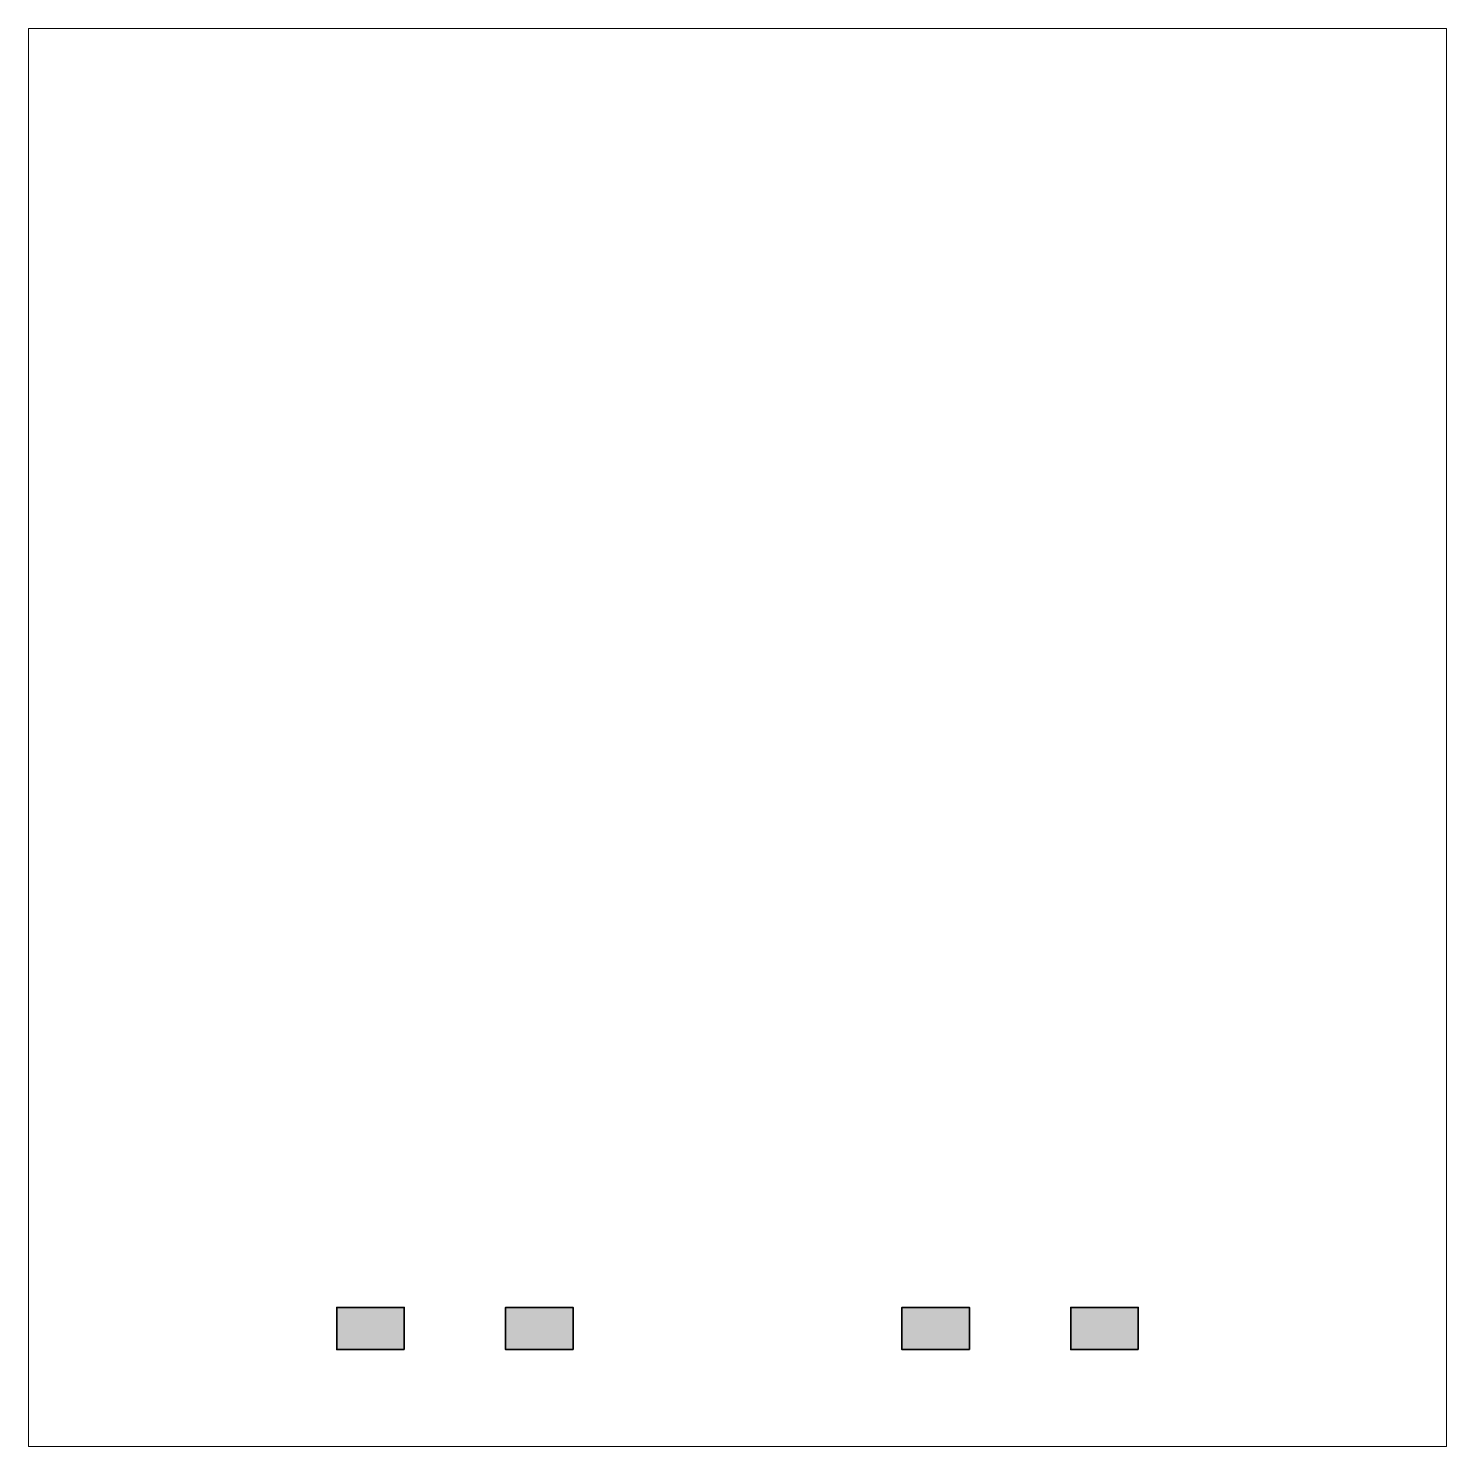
# Model space of a CAD drawing. Header units: inches. Extents: x 0 to 42, y -42 to 0.
import ezdxf

# ---------------------------------------------------------------- set-up
doc = ezdxf.new("R2010")
doc.units = ezdxf.units.IN
doc.header["$MEASUREMENT"] = 0
doc.layers.add('Layer 1', color=7, linetype='Continuous', lineweight=0)

msp = doc.modelspace()

# ---------------------------------------------------------------- hatches: boundary and pattern name
at = {"layer": 'Layer 1', "true_color": 0x000000, "transparency": 33554687}
h = msp.add_hatch(color=18, dxfattribs=at)
h.dxf.hatch_style = 2
h.paths.add_polyline_path([(11.13, -39.125), (9.13, -39.125), (9.13, -37.875), (11.13, -37.875)])
h = msp.add_hatch(color=18, dxfattribs=at)
h.dxf.hatch_style = 2
h.paths.add_polyline_path([(16.13, -39.125), (14.13, -39.125), (14.13, -37.875), (16.13, -37.875)])
h = msp.add_hatch(color=18, dxfattribs=at)
h.dxf.hatch_style = 2
h.paths.add_polyline_path([(27.87, -39.125), (25.87, -39.125), (25.87, -37.875), (27.87, -37.875)])
h = msp.add_hatch(color=18, dxfattribs=at)
h.dxf.hatch_style = 2
h.paths.add_polyline_path([(32.87, -39.125), (30.87, -39.125), (30.87, -37.875), (32.87, -37.875)])

# ---------------------------------------------------------------- linework, layer by layer
at = {"layer": 'Layer 1', "color": 18, "lineweight": 9, "true_color": 0x000000}
msp.add_lwpolyline([(0, 0), (42, 0), (42, -42), (0, -42)], close=True, dxfattribs=at)
at = {"layer": 'Layer 1', "color": 18, "lineweight": 35, "true_color": 0x000000}
for points in [[(11.13, -39.125), (9.13, -39.125), (9.13, -37.875), (11.13, -37.875)], [(16.13, -39.125), (14.13, -39.125), (14.13, -37.875), (16.13, -37.875)], [(27.87, -39.125), (25.87, -39.125), (25.87, -37.875), (27.87, -37.875)], [(32.87, -39.125), (30.87, -39.125), (30.87, -37.875), (32.87, -37.875)]]:
    msp.add_lwpolyline(points, close=True, dxfattribs=at)

doc.saveas('drawing.dxf')
